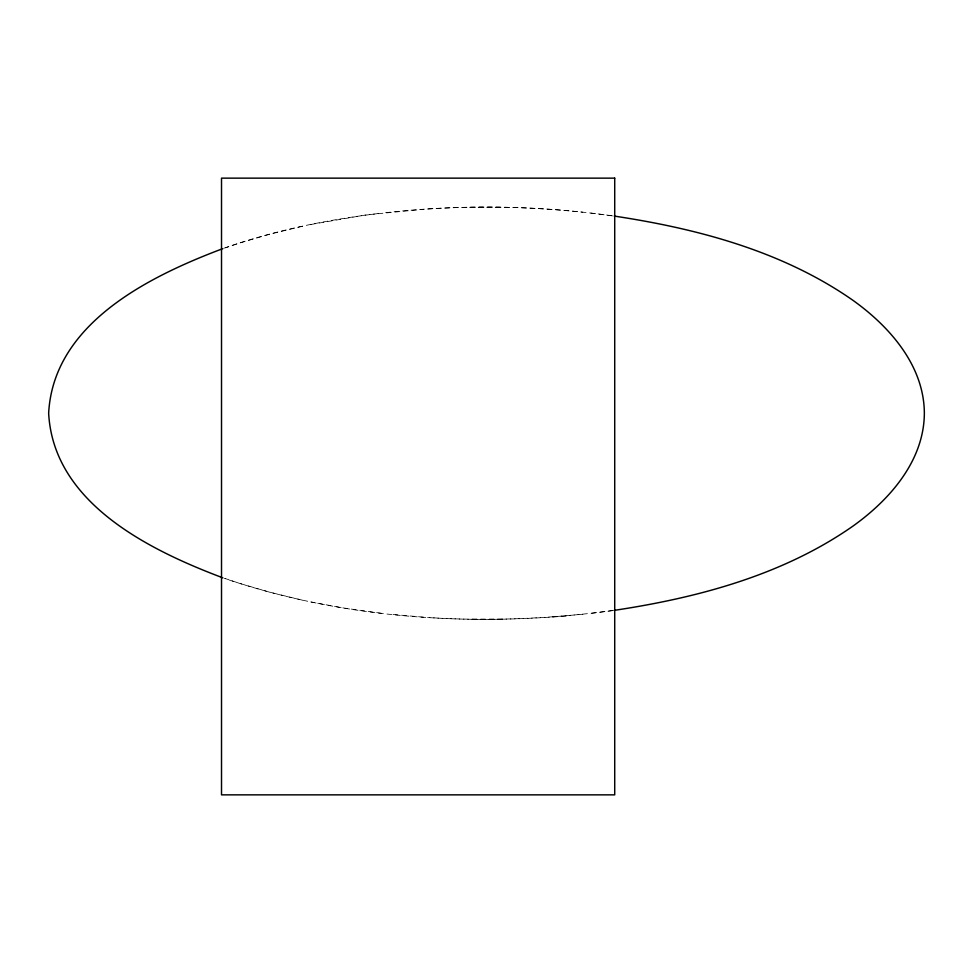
<?xml version="1.0" encoding="UTF-8"?>
<svg xmlns="http://www.w3.org/2000/svg" width="973" height="973" viewBox="0 0 973 973"><rect width="100%" height="100%" fill="white"/><g stroke="black" fill="none" stroke-linecap="round" stroke-linejoin="round"><path stroke-width="0.73" stroke-dasharray="4.87 3.65" d="M224.277 248.091C275.055 230.224 328.071 219.472 381.452 213.16M302.518 226.247L269.801 234.201L241.462 242.496A585.637 585.637 0 0 0 225.481 247.835M310.764 224.495L366.018 214.911L423.377 209.292M612.795 610.594C483.24 627.865 348.589 620.592 224.277 578.351M613.391 610.436L590.806 613.355M385.636 212.686C461.08 204.172 537.607 205.473 612.795 215.848M582.815 614.243L550.767 617.064M566.177 616.043C520.069 619.521 473.729 620.75 427.585 617.429M427.585 209.013C479.3 205.68 531.282 206.69 582.815 212.187M469.667 207.285L502.579 207.273M502.579 619.169L469.667 619.156M423.377 617.15L389.832 614.206M590.806 213.075L613.391 215.994M381.452 613.27L343.931 608.052L310.764 601.946M302.518 600.195L269.801 592.241L241.462 583.934A585.637 585.637 0 0 1 225.481 578.594"/><path stroke-width="1.46" d="M222.902 248.589C149.38 276.296 53.406 323.328 48.65 413.221C53.406 503.114 149.38 550.146 222.902 577.853M614.243 610.363C697.848 597.763 782.827 575.128 852.98 526.089C889.687 499.842 924.119 460.801 924.35 413.221C924.119 365.641 889.687 326.6 852.98 300.341C782.827 251.314 697.848 228.679 614.243 216.079M614.717 178.144L221.516 178.144L221.516 794.856L614.717 794.856L614.717 178.144"/></g></svg>
